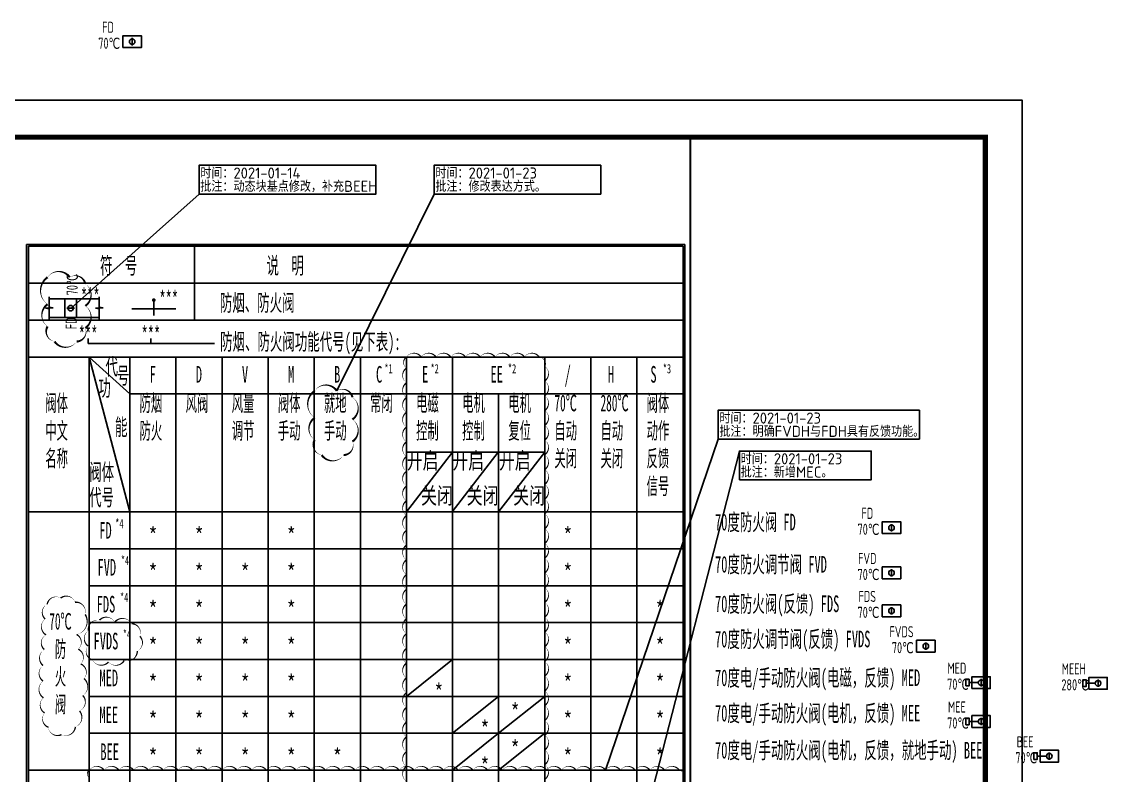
# Model space of a CAD drawing. Extents: x -671963 to 2381076, y -56129 to 1796010.
# Drawn here: x 55410 to 84850, y 40115 to 60540 of the extents above; entities that cross this region are included whole.
import ezdxf
from ezdxf.enums import TextEntityAlignment as Align

# ---------------------------------------------------------------- set-up
doc = ezdxf.new("R2010")
doc.units = 0
doc.header["$LTSCALE"] = 1000
doc.layers.get('0').update_dxf_attribs({"linetype": 'CONTINUOUS'})
for name, color, linetype in [('H-DAPP-EDAMP', 31, 'CONTINUOUS'), ('H-DAPP-FDAMP', 161, 'CONTINUOUS'), ('H-DIMS', 7, 'CONTINUOUS'), ('H-DIMS-DUCT', 7, 'CONTINUOUS'), ('H-DUCT', 2, 'CONTINUOUS')]:
    doc.layers.add(name, color=color, linetype=linetype)
doc.layers.add('内框', color=8, linetype='CONTINUOUS', plot=False)
doc.layers.add('审图', color=6, linetype='CONTINUOUS', plot=False)
doc.styles.add('TH-STYLE1', font='', dxfattribs={"width": 0.7})
doc.styles.add('TH-STYLE3', font='tssdeng.shx', dxfattribs={"width": 0.8, "bigfont": 'tssdchn.shx'})
doc.styles.add('TSSD', font='tssdeng.shx', dxfattribs={"bigfont": 'hztxt.shx'})
doc.styles.add('黑体', font='')
doc.styles.get('TH-STYLE1').set_extended_font_data('STFangsong')
doc.styles.get('黑体').set_extended_font_data('SimHei')

# ---------------------------------------------------------------- blocks, each defined once
blk = doc.blocks.new('*U301')
blk.add_line((250, -260), (250, -60))
blk.add_lwpolyline([(0, -320), (500, -320), (500, 0), (0, 0)], close=True)
blk.add_circle((250, -160), 75)
at = {"style": 'TH-STYLE3', "width": 0.7}
for s, p in [('FD', (-407, 80)), ('70℃', (-376, -352))]:
    blk.add_text(s, height=300, dxfattribs=at).set_placement(p, align=Align.CENTER)
blk = doc.blocks.new('THAPE_A1L_inner')
at = {"layer": '内框'}
blk.add_lwpolyline([(0, 0), (841, 0), (841, 594), (0, 594)], close=True, dxfattribs=at)
at = {"layer": '内框', "const_width": 1.4}
blk.add_lwpolyline([(25, 584), (25, 10), (831, 10), (831, 584)], close=True, dxfattribs=at)
at = {"layer": '内框', "const_width": 0.5}
blk.add_lwpolyline([(751, 584), (751, 10)], dxfattribs=at)
at = {"layer": '内框', "style": '黑体', "width": 0.8}
blk.add_attdef('内框名称', (51.53, 598.63), '', height=7, dxfattribs=at)
blk = doc.blocks.new('*U278')
blk.add_line((250, -260), (250, -60))
blk.add_lwpolyline([(0, -320), (500, -320), (500, 0), (0, 0)], close=True)
blk.add_circle((250, -160), 75)
at = {"style": 'TH-STYLE3', "width": 0.7}
for s, p in [('FD', (-163, -325)), ('70℃', (892, -352))]:
    blk.add_text(s, height=300, dxfattribs=at).set_placement(p, align=Align.CENTER)
blk = doc.blocks.new('*U279')
blk.add_line((250, -260), (250, -60))
blk.add_lwpolyline([(0, -320), (500, -320), (500, 0), (0, 0)], close=True)
blk.add_circle((250, -160), 75)
at = {"style": 'TH-STYLE3', "width": 0.7}
for s, p in [('FVD', (-407, 80)), ('70℃', (-376, -352))]:
    blk.add_text(s, height=300, dxfattribs=at).set_placement(p, align=Align.CENTER)
blk = doc.blocks.new('*U280')
blk.add_line((250, -260), (250, -60))
blk.add_lwpolyline([(0, -320), (500, -320), (500, 0), (0, 0)], close=True)
blk.add_circle((250, -160), 75)
at = {"style": 'TH-STYLE3', "width": 0.7}
for s, p in [('FDS', (-407, 80)), ('70℃', (-376, -352))]:
    blk.add_text(s, height=300, dxfattribs=at).set_placement(p, align=Align.CENTER)
blk = doc.blocks.new('*U281')
blk.add_line((250, -260), (250, -60))
blk.add_lwpolyline([(0, -320), (500, -320), (500, 0), (0, 0)], close=True)
blk.add_circle((250, -160), 75)
at = {"style": 'TH-STYLE3', "width": 0.7}
for s, p in [('FVDS', (-407, 80)), ('70℃', (-376, -352))]:
    blk.add_text(s, height=300, dxfattribs=at).set_placement(p, align=Align.CENTER)
blk = doc.blocks.new('*U282')
for p, q in [((175, -160), (-75, -160)), ((250, -260), (250, -60))]:
    blk.add_line(p, q)
for points in [[(0, -320), (500, -320), (500, 0), (0, 0)], [(-165, -250), (-75, -250), (-75, -70), (-165, -70)]]:
    blk.add_lwpolyline(points, close=True)
blk.add_circle((250, -160), 75)
at = {"style": 'TH-STYLE3', "width": 0.7}
for s, p in [('MED', (-407, 80)), ('70℃', (-376, -352))]:
    blk.add_text(s, height=300, dxfattribs=at).set_placement(p, align=Align.CENTER)
blk = doc.blocks.new('*U283')
for p, q in [((175, -160), (-75, -160)), ((250, -260), (250, -60))]:
    blk.add_line(p, q)
for points in [[(0, -320), (500, -320), (500, 0), (0, 0)], [(-165, -250), (-75, -250), (-75, -70), (-165, -70)]]:
    blk.add_lwpolyline(points, close=True)
blk.add_circle((250, -160), 75)
at = {"style": 'TH-STYLE3', "width": 0.7}
for s, p in [('MEE', (-407, 80)), ('70℃', (-376, -352))]:
    blk.add_text(s, height=300, dxfattribs=at).set_placement(p, align=Align.CENTER)
blk = doc.blocks.new('*U284')
for p, q in [((175, -160), (-75, -160)), ((250, -260), (250, -60))]:
    blk.add_line(p, q)
for points in [[(0, -320), (500, -320), (500, 0), (0, 0)], [(-165, -250), (-75, -250), (-75, -70), (-165, -70)]]:
    blk.add_lwpolyline(points, close=True)
blk.add_circle((250, -160), 75)
at = {"style": 'TH-STYLE3', "width": 0.7}
for s, p in [('BEE', (-407, 80)), ('70℃', (-376, -352))]:
    blk.add_text(s, height=300, dxfattribs=at).set_placement(p, align=Align.CENTER)
blk = doc.blocks.new('*U289')
for p, q in [((175, -160), (-75, -160)), ((250, -260), (250, -60))]:
    blk.add_line(p, q)
for points in [[(0, -320), (500, -320), (500, 0), (0, 0)], [(-165, -250), (-75, -250), (-75, -70), (-165, -70)]]:
    blk.add_lwpolyline(points, close=True)
blk.add_circle((250, -160), 75)
at = {"style": 'TH-STYLE3', "width": 0.7}
for s, p in [('MEEH', (-407, 80)), ('280℃', (-376, -352))]:
    blk.add_text(s, height=300, dxfattribs=at).set_placement(p, align=Align.CENTER)

msp = doc.modelspace()

# ---------------------------------------------------------------- linework, layer by layer
msp.add_line((58343.9912, 50452.2549), (57243.9912, 51452.2549))
at = {"layer": 'H-DAPP-EDAMP'}
msp.add_line((58992.3046, 52573.6748), (58992.3046, 52943.3863), dxfattribs=at)
at = {"layer": 'H-DAPP-EDAMP', "const_width": 50}
msp.add_lwpolyline([(58967.7103, 52995.1204, 1), (59017.7103, 52995.1204, 1)], format="xyb", close=True, dxfattribs=at)
at = {"layer": 'H-DIMS'}
for p, q in [((55543.9912, 21402.2549), (55543.9912, 54502.2549)), ((55543.9912, 21222.2372), (55543.9912, 54502.2549)), ((55543.9912, 54502.2549), (73393.9912, 54502.2549)), ((73393.9912, 21222.2372), (73393.9912, 54502.2549)), ((55593.9912, 21272.2372), (55593.9912, 54452.2549)), ((55593.9912, 54452.2549), (73343.9912, 54452.2549)), ((60093.9912, 52452.2549), (60093.9912, 54452.2549)), ((73343.9912, 21272.2372), (73343.9912, 54452.2549)), ((55593.9912, 53452.2549), (73343.9912, 53452.2549)), ((55593.9912, 52452.2549), (73343.9912, 52452.2549)), ((55593.9912, 52452.2549), (73343.9912, 52452.2549)), ((57212.7484, 51955.8637), (57212.7484, 51816.2086)), ((57212.7484, 51816.2086), (60642.0264, 51816.2086)), ((58915.8564, 51955.8637), (58915.8564, 51816.2086)), ((55593.9912, 51452.2549), (73343.9912, 51452.2549)), ((57243.9912, 25252.2549), (57243.9912, 51452.2549)), ((57243.9912, 51452.2549), (58343.9912, 47252.2549)), ((58343.9912, 25252.2549), (58343.9912, 51452.2549)), ((59593.9912, 25252.2549), (59593.9912, 51452.2549)), ((60843.9912, 25252.2549), (60843.9912, 51452.2549)), ((62093.9912, 25252.2549), (62093.9912, 51452.2549)), ((63343.9912, 25252.2549), (63343.9912, 51452.2549)), ((64593.9912, 25252.2549), (64593.9912, 51452.2549)), ((65843.9912, 25252.2549), (65843.9912, 51452.2549)), ((67093.9912, 25252.2549), (67093.9912, 51452.2549)), ((69593.9912, 25252.2549), (69593.9912, 51452.2549)), ((70843.9912, 25252.2549), (70843.9912, 51452.2549)), ((72093.9912, 25252.2549), (72093.9912, 51452.2549)), ((58343.9912, 50452.2549), (73343.9912, 50452.2549)), ((68343.9912, 50452.2549), (68343.9912, 25252.2549)), ((65843.9912, 48875.1822), (67093.9912, 48875.1822)), ((67093.9912, 48875.1822), (65843.9912, 47256.9965)), ((68332.5129, 48875.1822), (67082.5129, 47256.9965)), ((67093.9912, 48875.1822), (69593.9912, 48875.1822)), ((69593.9912, 48875.1822), (68343.9912, 47256.9965)), ((55593.9912, 47252.2549), (73343.9912, 47252.2549)), ((57243.9912, 46252.2549), (73343.9912, 46252.2549)), ((66093.9912, 46252.2549), (73343.9912, 46252.2549)), ((57243.9912, 45252.2549), (73343.9912, 45252.2549)), ((57243.9912, 44252.2549), (73343.9912, 44252.2549)), ((57243.9912, 43252.2549), (73343.9912, 43252.2549)), ((57243.9912, 43252.2549), (73343.9912, 43252.2549)), ((67093.9912, 43252.2549), (65843.9912, 42252.2549)), ((57243.9912, 42252.2549), (73343.9912, 42252.2549)), ((57243.9912, 42252.2549), (73343.9912, 42252.2549)), ((68343.9912, 42252.2549), (67093.9912, 41252.2549)), ((69593.9912, 42252.2549), (68343.9912, 41252.2549)), ((57243.9912, 41252.2549), (73343.9912, 41252.2549)), ((68343.9912, 41252.2549), (67093.9912, 40252.2549)), ((69593.9912, 41252.2549), (68343.9912, 40252.2549)), ((55593.9912, 40252.2549), (73343.9912, 40252.2549))]:
    msp.add_line(p, q, dxfattribs=at)
at = {"layer": 'H-DIMS-DUCT'}
for p, q in [((56157.752, 52802.7579), (56157.752, 53086.0713)), ((57507.752, 52802.7579), (57507.752, 53086.0713)), ((56266.3493, 52786.7306), (56059.2911, 52776.3927)), ((56059.2911, 52776.3927), (56157.752, 52762.0214)), ((56157.752, 52802.7579), (56266.3493, 52786.7306)), ((56157.752, 52457.2152), (56157.752, 52762.0214)), ((57616.3493, 52786.7306), (57409.2911, 52776.3927)), ((57409.2911, 52776.3927), (57507.752, 52762.0214)), ((57507.752, 52802.7579), (57616.3493, 52786.7306)), ((57507.752, 52457.2152), (57507.752, 52762.0214))]:
    msp.add_line(p, q, dxfattribs=at)
at = {"layer": 'H-DUCT'}
for p, q in [((56157.752, 53026.3196), (57507.752, 53026.3196)), ((58393.9912, 52758.5305), (59593.9912, 52758.5305)), ((56157.752, 52526.3196), (57507.752, 52526.3196))]:
    msp.add_line(p, q, dxfattribs=at)
at = {"layer": '审图', "color": 6}
msp.add_line((56752.3241, 52776.3196), (60219.3089, 55868.8189), dxfattribs=at)
at = {"layer": '审图'}
for p, q in [((66593.6286, 55868.8189), (63955.633, 50536.4308)), ((74296.4616, 49227.0219), (71243.9912, 40252.2549)), ((74873.7714, 48903.4925), (71904.7533, 37348.6866))]:
    msp.add_line(p, q, dxfattribs=at)
at = {"layer": '审图', "color": 6}
for points in [[(60219.3089, 55868.8189), (65014.4403, 55868.8189), (65014.4403, 56648.8189), (60219.3089, 56648.8189)], [(66593.6286, 55868.8189), (71115.3072, 55868.8189), (71115.3072, 56648.8189), (66593.6286, 56648.8189)], [(74296.4616, 49227.0219), (79754.4142, 49227.0219), (79754.4142, 50007.0219), (74296.4616, 50007.0219)], [(74873.7714, 48123.4925), (78450.9621, 48123.4925), (78450.9621, 48903.4925), (74873.7714, 48903.4925)]]:
    msp.add_lwpolyline(points, close=True, dxfattribs=at)
for points in [[(56111.8659, 53613.5386, 0, 60, -0.52056705), (56711.8659, 53613.5386, 0, 60, -0.52056705), (57135.6829, 53437.3557, 0, 60, -0.52056705), (57135.6829, 52837.3557, 0, 60, -0.52056705), (57135.6829, 52237.3557, 0, 60, -0.52056705), (56901.678, 51871.3606, 0, 60, -0.52056705), (56301.678, 51871.3606, 0, 60, -0.52056705), (56111.8659, 52281.5484, 0, 60, -0.52056705), (56111.8659, 52881.5484, 0, 60, -0.52056705)], [(63355.633, 50536.4308, 0, 60, -0.52056705), (63955.633, 50536.4308, 0, 60, -0.52056705), (64379.4501, 50360.2479, 0, 60, -0.52056705), (64379.4501, 49760.2479, 0, 60, -0.52056705), (64379.4501, 49160.2479, 0, 60, -0.52056705), (64145.4452, 48794.2528, 0, 60, -0.52056705), (63545.4452, 48794.2528, 0, 60, -0.52056705), (63355.633, 49204.4406, 0, 60, -0.52056705), (63355.633, 49804.4406, 0, 60, -0.52056705)]]:
    msp.add_lwpolyline(points, format="xyseb", close=True, dxfattribs=at)
at = {"layer": '审图'}
for points in [[(65843.9912, 39952.2549, 0, 40, -0.52056705), (65843.9912, 40352.2549, 0, 40, -0.52056705), (65843.9912, 40752.2549, 0, 40, -0.52056705), (65843.9912, 41152.2549, 0, 40, -0.52056705), (65843.9912, 41552.2549, 0, 40, -0.52056705), (65843.9912, 41952.2549, 0, 40, -0.52056705), (65843.9912, 42352.2549, 0, 40, -0.52056705), (65843.9912, 42752.2549, 0, 40, -0.52056705), (65843.9912, 43152.2549, 0, 40, -0.52056705), (65843.9912, 43552.2549, 0, 40, -0.52056705), (65843.9912, 43952.2549, 0, 40, -0.52056705), (65843.9912, 44352.2549, 0, 40, -0.52056705), (65843.9912, 44752.2549, 0, 40, -0.52056705), (65843.9912, 45152.2549, 0, 40, -0.52056705), (65843.9912, 45552.2549, 0, 40, -0.52056705), (65843.9912, 45952.2549, 0, 40, -0.52056705), (65843.9912, 46352.2549, 0, 40, -0.52056705), (65843.9912, 46752.2549, 0, 40, -0.52056705), (65843.9912, 47152.2549, 0, 40, -0.52056705), (65843.9912, 47552.2549, 0, 40, -0.52056705), (65843.9912, 47952.2549, 0, 40, -0.52056705), (65843.9912, 48352.2549, 0, 40, -0.52056705), (65843.9912, 48752.2549, 0, 40, -0.52056705), (65843.9912, 49152.2549, 0, 40, -0.52056705), (65843.9912, 49552.2549, 0, 40, -0.52056705), (65843.9912, 49952.2549, 0, 40, -0.52056705), (65843.9912, 50352.2549, 0, 40, -0.52056705), (65843.9912, 50752.2549, 0, 40, -0.52056705), (65843.9912, 51152.2549, 0, 40, -0.52056705), (65843.9912, 51452.2549, 0, 40, -0.52056705), (66243.9912, 51452.2549, 0, 40, -0.52056705), (66643.9912, 51452.2549, 0, 40, -0.52056705), (67043.9912, 51452.2549, 0, 40, -0.52056705), (67443.9912, 51452.2549, 0, 40, -0.52056705), (67843.9912, 51452.2549, 0, 40, -0.52056705), (68243.9912, 51452.2549, 0, 40, -0.52056705), (68643.9912, 51452.2549, 0, 40, -0.52056705), (69043.9912, 51452.2549, 0, 40, -0.52056705), (69443.9912, 51452.2549, 0, 40, -0.52056705), (69593.9912, 51202.2549, 0, 40, -0.52056705), (69593.9912, 50802.2549, 0, 40, -0.52056705), (69593.9912, 50402.2549, 0, 40, -0.52056705), (69593.9912, 50002.2549, 0, 40, -0.52056705), (69593.9912, 49602.2549, 0, 40, -0.52056705), (69593.9912, 49202.2549, 0, 40, -0.52056705), (69593.9912, 48802.2549, 0, 40, -0.52056705), (69593.9912, 48402.2549, 0, 40, -0.52056705), (69593.9912, 48002.2549, 0, 40, -0.52056705), (69593.9912, 47602.2549, 0, 40, -0.52056705), (69593.9912, 47202.2549, 0, 40, -0.52056705), (69593.9912, 46802.2549, 0, 40, -0.52056705), (69593.9912, 46402.2549, 0, 40, -0.52056705), (69593.9912, 46002.2549, 0, 40, -0.52056705), (69593.9912, 45602.2549, 0, 40, -0.52056705), (69593.9912, 45202.2549, 0, 40, -0.52056705), (69593.9912, 44802.2549, 0, 40, -0.52056705), (69593.9912, 44402.2549, 0, 40, -0.52056705), (69593.9912, 44002.2549, 0, 40, -0.52056705), (69593.9912, 43602.2549, 0, 40, -0.52056705), (69593.9912, 43202.2549, 0, 40, -0.52056705), (69593.9912, 42802.2549, 0, 40, -0.52056705), (69593.9912, 42402.2549, 0, 40, -0.52056705), (69593.9912, 42002.2549, 0, 40, -0.52056705), (69593.9912, 41602.2549, 0, 40, -0.52056705), (69593.9912, 41202.2549, 0, 40, -0.52056705), (69593.9912, 40802.2549, 0, 40, -0.52056705), (69593.9912, 40402.2549, 0, 40, -0.52056705), (69593.9912, 40002.2549, 0, 40, -0.52056705)], [(57243.9912, 40052.2549, 0, 40, -0.52056705), (57243.9912, 40252.2549, 0, 40, -0.52056705), (57643.9912, 40252.2549, 0, 40, -0.52056705), (58043.9912, 40252.2549, 0, 40, -0.52056705), (58443.9912, 40252.2549, 0, 40, -0.52056705), (58843.9912, 40252.2549, 0, 40, -0.52056705), (59243.9912, 40252.2549, 0, 40, -0.52056705), (59643.9912, 40252.2549, 0, 40, -0.52056705), (60043.9912, 40252.2549, 0, 40, -0.52056705), (60443.9912, 40252.2549, 0, 40, -0.52056705), (60843.9912, 40252.2549, 0, 40, -0.52056705), (61243.9912, 40252.2549, 0, 40, -0.52056705), (61643.9912, 40252.2549, 0, 40, -0.52056705), (62043.9912, 40252.2549, 0, 40, -0.52056705), (62443.9912, 40252.2549, 0, 40, -0.52056705), (62843.9912, 40252.2549, 0, 40, -0.52056705), (63243.9912, 40252.2549, 0, 40, -0.52056705), (63643.9912, 40252.2549, 0, 40, -0.52056705), (64043.9912, 40252.2549, 0, 40, -0.52056705), (64443.9912, 40252.2549, 0, 40, -0.52056705), (64843.9912, 40252.2549, 0, 40, -0.52056705), (65243.9912, 40252.2549, 0, 40, -0.52056705), (65643.9912, 40252.2549, 0, 40, -0.52056705), (66043.9912, 40252.2549, 0, 40, -0.52056705), (66443.9912, 40252.2549, 0, 40, -0.52056705), (66843.9912, 40252.2549, 0, 40, -0.52056705), (67243.9912, 40252.2549, 0, 40, -0.52056705), (67643.9912, 40252.2549, 0, 40, -0.52056705), (68043.9912, 40252.2549, 0, 40, -0.52056705), (68443.9912, 40252.2549, 0, 40, -0.52056705), (68843.9912, 40252.2549, 0, 40, -0.52056705), (69243.9912, 40252.2549, 0, 40, -0.52056705), (69643.9912, 40252.2549, 0, 40, -0.52056705), (70043.9912, 40252.2549, 0, 40, -0.52056705), (70443.9912, 40252.2549, 0, 40, -0.52056705), (70843.9912, 40252.2549, 0, 40, -0.52056705), (71243.9912, 40252.2549, 0, 40, -0.52056705), (71643.9912, 40252.2549, 0, 40, -0.52056705), (72043.9912, 40252.2549, 0, 40, -0.52056705), (72443.9912, 40252.2549, 0, 40, -0.52056705), (72843.9912, 40252.2549, 0, 40, -0.52056705), (73243.9912, 40252.2549, 0, 40, -0.52056705), (73343.9912, 39952.2549, 0, 40, -0.52056705)]]:
    msp.add_lwpolyline(points, format="xyseb", dxfattribs=at)
for points in [[(57132.0811, 44473.9918, 0, 40, 0.52056705), (56854.874, 44806.4346, 0, 40, 0.52056705), (56854.874, 44806.4346, 0, 40, 0.52056705), (56466.7852, 44917.2483, 0, 40, 0.52056705), (56466.7852, 44917.2483, 0, 40, 0.52056705), (56100.8715, 44751.0277, 0, 40, 0.52056705), (56100.8715, 44751.0277, 0, 40, 0.52056705), (56045.4307, 44352.0961, 0, 40, 0.52056705), (56045.4307, 44352.0961, 0, 40, 0.52056705), (56067.6058, 43919.9201, 0, 40, 0.52056705), (56067.6058, 43919.9201, 0, 40, 0.52056705), (56023.2526, 43520.9884, 0, 40, 0.52056705), (56023.2526, 43520.9884, 0, 40, 0.52056705), (55989.9869, 43088.8124, 0, 40, 0.52056705), (55989.9869, 43088.8124, 0, 40, 0.52056705), (55989.9869, 42667.7183, 0, 40, 0.52056705), (55989.9869, 42667.7183, 0, 40, 0.52056705), (56001.0774, 42213.3798, 0, 40, 0.52056705), (56001.0774, 42213.3798, 0, 40, 0.52056705), (56034.3401, 41803.3678, 0, 40, 0.52056705), (56034.3401, 41803.3678, 0, 40, 0.52056705), (56134.1342, 41415.5166, 0, 40, 0.52056705), (56134.1342, 41415.5166, 0, 40, 0.52056705), (56488.9603, 41216.0516, 0, 40, 0.52056705), (56488.9603, 41216.0516, 0, 40, 0.52056705), (56865.9615, 41426.5986, 0, 40, 0.52056705), (56865.9615, 41426.5986, 0, 40, 0.52056705), (56976.8462, 41858.7746, 0, 40, 0.52056705), (56976.8462, 41858.7746, 0, 40, 0.52056705), (57065.5527, 42279.8687, 0, 40, 0.52056705), (57065.5527, 42279.8687, 0, 40, 0.52056705), (57098.8184, 42734.2072, 0, 40, 0.52056705), (57098.8184, 42734.2072, 0, 40, 0.52056705), (57010.1119, 43133.1388, 0, 40, 0.52056705), (57010.1119, 43133.1388, 0, 40, 0.52056705), (56943.5805, 43532.0704, 0, 40, 0.52056705), (56943.5805, 43532.0704, 0, 40, 0.52056705), (56899.2272, 43931.002, 0, 40, 0.52056705), (56899.2272, 43931.002, 0, 40, 0.52056705)], [(57930.0161, 44264.712, 0, 40, 0.52056705), (57520.0737, 44319.3253, 0, 40, 0.52056705), (57520.0737, 44319.3253, 0, 40, 0.52056705), (57219.4471, 44032.5981, 0, 40, 0.52056705), (57219.4471, 44032.5981, 0, 40, 0.52056705), (57205.7812, 43622.9835, 0, 40, 0.52056705), (57205.7812, 43622.9835, 0, 40, 0.52056705), (57328.7628, 43240.682, 0, 40, 0.52056705), (57328.7628, 43240.682, 0, 40, 0.52056705), (57766.0369, 43186.0645, 0, 40, 0.52056705), (57766.0369, 43186.0645, 0, 40, 0.52056705), (58189.6451, 43227.0255, 0, 40, 0.52056705), (58189.6451, 43227.0255, 0, 40, 0.52056705), (58544.9353, 43486.4482, 0, 40, 0.52056705), (58544.9353, 43486.4482, 0, 40, 0.52056705), (58613.2646, 43882.4062, 0, 40, 0.52056705), (58613.2646, 43882.4062, 0, 40, 0.52056705), (58394.6219, 44223.7468, 0, 40, 0.52056705), (58394.6219, 44223.7468, 0, 40, 0.52056705)]]:
    msp.add_lwpolyline(points, format="xyseb", close=True, dxfattribs=at)

# ---------------------------------------------------------------- block references
at = {"layer": 'H-DAPP-FDAMP'}
for name, p in [('*U301', (58157.1708, 60158.9611)), ('*U301', (78747.8556, 46984.9086)), ('*U279', (78747.8556, 45760.2261)), ('*U280', (78747.8556, 44733.073)), ('*U281', (79678.2396, 43775.6263)), ('*U282', (81177.6573, 42785.5175)), ('*U289', (84349.9684, 42768.6551)), ('*U283', (81177.6573, 41734.0742)), ('*U284', (83026.9775, 40793.5009))]:
    msp.add_blockref(name, p, dxfattribs=at)
at = {"layer": 'H-DAPP-FDAMP', "rotation": 90}
msp.add_blockref('*U278', (56578.4003, 52526.3196), dxfattribs=at)
at = {"layer": '内框', "xscale": 100, "yscale": 100, "zscale": 100}
msp.add_blockref('THAPE_A1L_inner', (-1556.0081, -990), dxfattribs=at)

# ---------------------------------------------------------------- texts
at = {"layer": 'H-DIMS', "style": 'TH-STYLE1', "width": 0.55}
for s, p in [('符  号', (58039.9161, 53937.9479)), ('说  明', (62555.0554, 53937.9479)), ('***', (57269.0364, 53105.6449)), ('***', (59397.8111, 53033.6165)), ('***', (57210.2776, 52071.1952)), ('***', (58913.3856, 52071.1952)), ('FD', (57681.9912, 46752.2549)), ('FVD', (57717.4912, 45752.2549)), ('FDS', (57695.9912, 44752.2549)), ('FVDS', (57694.4912, 43752.2549)), ('MED', (57770.9912, 42752.2549)), ('MEE', (57770.9912, 41752.2549)), ('BEE', (57794.9912, 40752.2549))]:
    msp.add_text(s, height=450, dxfattribs=at).set_placement(p, align=Align.MIDDLE)
for s, height, p in [('防烟、防火阀', 450, (60784.4693, 52697.7444)), ('防烟、防火阀功能代号(见下表):', 450, (60791.7367, 51643.6313)), ('代', 450, (57682.7212, 50970.4376)), ('*1 ', 250, (65246.3348, 51009.8677)), ('*2 ', 250, (66496.3348, 51009.8677)), ('*2', 250, (68596.8467, 51009.8677)), ('/', 450, (70132.0848, 50758.1177)), ('*3 ', 250, (72796.3348, 51009.8677)), ('号', 450, (57992.4887, 50724.8213)), ('F', 450, (58882.0848, 50758.1177)), ('D', 450, (60132.0848, 50758.1177)), ('V', 450, (61382.0848, 50758.1177)), ('M', 450, (62632.0848, 50758.1177)), ('B', 450, (63882.0848, 50758.1177)), ('C ', 450, (65018.0848, 50758.1177)), ('E ', 450, (66266.0848, 50758.1177)), ('EE ', 450, (68121.8476, 50758.1177)), ('H', 450, (71307.0848, 50758.1177)), ('S  ', 450, (72459.5848, 50758.1177)), ('功', 450, (57486.8666, 50393.5679)), ('能', 450, (57940.5848, 49330.7655)), ('阀体', 450, (57240.2603, 48110.3595)), ('代号', 450, (57237.7546, 47424.4847)), ('70度防火阀 FD', 450, (74210.8216, 46752.2549)), ('*4 ', 250, (57947.3348, 46809.8677)), ('*4 ', 250, (58098.8348, 45809.8677)), ('70度防火调节阀 FVD', 450, (74210.8216, 45608.1659)), ('*4', 250, (58077.3348, 44809.8677)), ('70度防火阀(反馈) FDS', 450, (74210.8216, 44538.0589)), ('*4 ', 250, (58151.3348, 43809.8677)), ('70度防火调节阀(反馈) FVDS', 450, (74210.8216, 43582.2987)), ('70度电/手动防火阀(电磁，反馈) MED', 450, (74210.8216, 42534.2359)), ('70度电/手动防火阀(电机，反馈) MEE', 450, (74210.8216, 41573.5135)), ('70度电/手动防火阀(电机，反馈，就地手动) BEE', 450, (74210.8216, 40569.1189))]:
    msp.add_text(s, height=height, dxfattribs=at).set_placement(p)
at = {"layer": 'H-DIMS', "style": 'TH-STYLE1', "width": 0.8}
for p in [(58971.1459, 46252.4805), (60221.1459, 46252.4805), (62721.1459, 46252.4805), (70221.1459, 46252.4805), (58971.1459, 45252.4805), (60221.1459, 45252.4805), (61471.1459, 45252.4805), (62721.1459, 45252.4805), (70221.1459, 45252.4805), (58971.1459, 44252.4805), (60221.1459, 44252.4805), (62721.1459, 44252.4805), (70221.1459, 44252.4805), (72721.1459, 44252.4805), (58971.1459, 43252.4805), (60221.1459, 43252.4805), (61471.1459, 43252.4805), (62721.1459, 43252.4805), (70221.1459, 43252.4805), (72721.1459, 43252.4805), (58971.1459, 42252.4805), (60221.1459, 42252.4805), (61471.1459, 42252.4805), (62721.1459, 42252.4805), (70221.1459, 42252.4805), (72721.1459, 42252.4805), (66722.5326, 42008.1309), (58971.1459, 41252.4805), (60221.1459, 41252.4805), (61471.1459, 41252.4805), (62721.1459, 41252.4805), (68791.7095, 41474.5763), (70221.1459, 41252.4805), (72721.1459, 41252.4805), (67972.5326, 41008.1309), (68791.7095, 40474.5763), (58971.1459, 40252.4805), (60221.1459, 40252.4805), (61471.1459, 40252.4805), (62721.1459, 40252.4805), (63971.1459, 40252.4805), (67972.5326, 40008.1309), (70221.1459, 40252.4805), (72721.1459, 40252.4805)]:
    msp.add_text('*', height=450, dxfattribs=at).set_placement(p, align=Align.BOTTOM_CENTER)
at = {"layer": 'H-DIMS', "char_height": 450, "style": 'TH-STYLE1'}
for s, insert, width, attachment_point in [('{\\Q0.5;\\W0.5;阀体中文名称}', (56048.9912, 50430.7549), 738, 1), ('{\\Q0.5;\\W0.5;防烟防火}', (58604.9912, 50430.7549), 738, 1), ('{\\Q0.5;\\W0.5;风阀}', (59854.9912, 50430.7549), 738, 1), ('{\\Q0.5;\\W0.5;风量调节}', (61104.9912, 50430.7549), 738, 1), ('{\\Q0.5;\\W0.5;阀体手动}', (62354.9912, 50430.7549), 738, 1), ('{\\Q0.5;\\W0.5;就地\\P手动}', (63604.9912, 50430.7549), 738, 1), ('{\\Q0.5;\\W0.5;常闭}', (64854.9912, 50430.7549), 738, 1), ('{\\Q0.5;\\W0.5;电磁控制}', (66104.9912, 50430.7549), 738, 1), ('{\\Q0.5;\\W0.5;电机控制}', (67354.9912, 50430.7549), 738, 1), ('{\\Q0.5;\\W0.5;电机复位}', (68604.9912, 50430.7549), 738, 1), ('{\\Q0.5;\\W0.5;70℃自动关闭}', (69854.9912, 50430.7549), 738, 1), ('{\\Q0.5;\\W0.5;280℃自动关闭}', (71104.9912, 50430.7549), 738, 1), ('{\\Q0.5;\\W0.5;阀体动作反馈信号}', (72354.9912, 50430.7549), 738, 1), ('\\P开启', (65852.1968, 49619.0657), 875.986364, 1), ('\\P开启', (67090.7185, 49619.0657), 875.986364, 1), ('\\P开启', (68352.1968, 49619.0657), 875.986364, 1), ('关闭', (66240.7873, 47917.3189), 875.986364, 1), ('关闭', (67479.309, 47917.3189), 875.986364, 1), ('关闭', (68740.7873, 47917.3189), 875.986364, 1), ('{\\Q0.5;\\W0.5;70\\Q0;℃\\Q0.5;防火阀}', (56460.9912, 44513.7549), 146, 2)]:
    msp.add_mtext(s, dxfattribs=dict(at, insert=insert, width=width, attachment_point=attachment_point))
at = {"layer": '审图', "color": 6, "style": 'TSSD'}
for s, p in [('时间：2021-01-14', (60253.3246, 56288.8189)), ('时间：2021-01-23', (66627.6444, 56288.8189)), ('批注：动态块基点修改，补充BEEH', (60253.3246, 55928.8189)), ('批注：修改表达方式。', (66627.6444, 55928.8189)), ('时间：2021-01-23', (74330.4773, 49647.0219)), ('批注：明确FVDH与FDH具有反馈功能。', (74330.4773, 49287.0219)), ('时间：2021-01-23', (74907.7871, 48543.4925)), ('批注：新增MEC。', (74907.7871, 48183.4925))]:
    msp.add_text(s, height=300, dxfattribs=at).set_placement(p)

doc.saveas('drawing.dxf')
